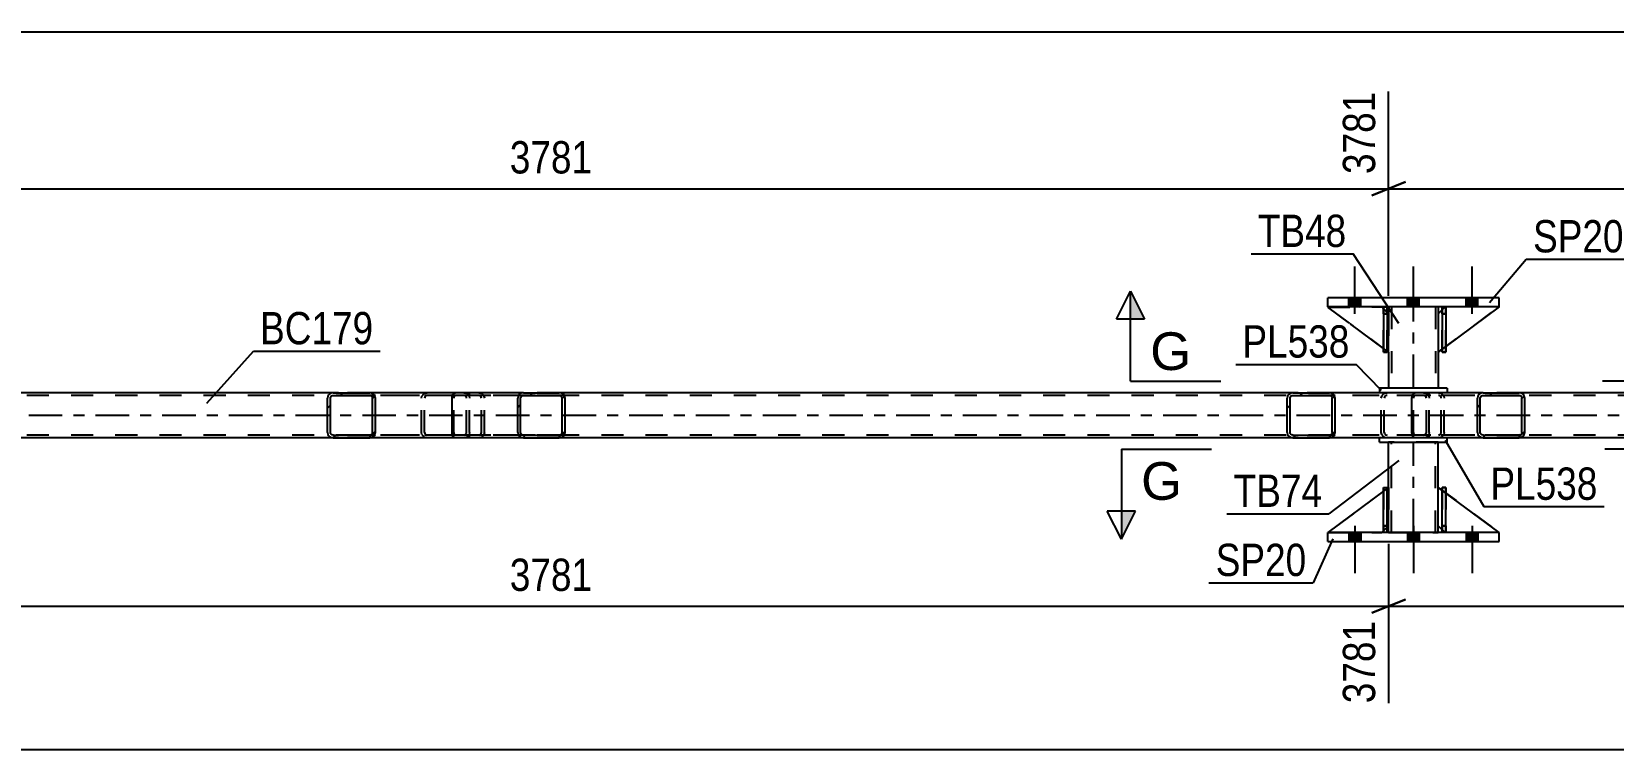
# Model space of a CAD drawing. Header units: millimetres. Extents: x 0 to 841, y 0 to 594.
# Drawn here: x 122.6 to 263, y 177.1 to 240.8 of the extents above; entities that cross this region are included whole.
import ezdxf

# ---------------------------------------------------------------- set-up
doc = ezdxf.new("R2010")
doc.units = ezdxf.units.MM
doc.linetypes.add('DXK_LINE_DOT2', pattern=[3.9198, 1.9599, -1.9599])
doc.linetypes.add('DXK_LINE_DOT3', pattern=[5.9187, 2.979, -0.9799, 0.9799, -0.9799])
doc.styles.add('Arial', font='ARIAL.TTF', dxfattribs={"height": 0.2})
doc.styles.add('Arial Narrow', font='ARIALN.TTF', dxfattribs={"height": 0.2})

# ---------------------------------------------------------------- blocks, each defined once
blk = doc.blocks.new('Part-122569384-7240 - 7118')
at = {"color": 2, "linetype": 'Continuous'}
for p, q in [((248.09, 216.34), (247.77, 216.34)), ((247.77, 216.34), (247.77, 212.34)), ((248.09, 216.34), (248.09, 216.34)), ((248.09, 216.34), (248.09, 212.34)), ((248.09, 212.34), (247.77, 212.34))]:
    blk.add_line(p, q, dxfattribs=at)
at = {"color": 7, "linetype": 'DXK_LINE_DOT2'}
for p, q in [((247.77, 215.74), (247.77, 216.34)), ((248.09, 215.74), (248.09, 216.34)), ((248.09, 216.34), (248.09, 216.34)), ((248.09, 215.74), (247.77, 215.74)), ((247.77, 215.74), (247.77, 212.34)), ((248.09, 212.34), (248.09, 215.74))]:
    blk.add_line(p, q, dxfattribs=at)
blk = doc.blocks.new('Part-122569384-7150 - 7118')
at = {"color": 7, "linetype": 'DXK_LINE_DOT2'}
for p, q in [((242.42, 216.35), (237.62, 216.34)), ((242.42, 216.35), (243.02, 215.75)), ((242.89, 215.87), (242.57, 216.19)), ((243.02, 215.75), (243.02, 212.35)), ((242.89, 212.44), (242.57, 212.68))]:
    blk.add_line(p, q, dxfattribs=at)
at = {"color": 2, "linetype": 'Continuous'}
for p, q in [((242.57, 212.68), (237.62, 216.34)), ((242.57, 216.19), (242.42, 216.35)), ((243.02, 215.75), (242.89, 215.87)), ((243.02, 215.75), (243.02, 215.75)), ((243.02, 212.35), (243.02, 215.75)), ((242.89, 212.44), (243.02, 212.35)), ((243.02, 212.35), (243.02, 212.35))]:
    blk.add_line(p, q, dxfattribs=at)
blk = doc.blocks.new('Part-122569384-7191 - 7118')
at = {"color": 2, "linetype": 'Continuous'}
for p, q in [((237.62, 216.35), (237.62, 217.15)), ((252.82, 217.15), (237.62, 217.15)), ((252.82, 216.35), (237.62, 216.35)), ((252.82, 216.35), (252.82, 217.15))]:
    blk.add_line(p, q, dxfattribs=at)
at = {"color": 7, "linetype": 'DXK_LINE_DOT2'}
for p, q in [((237.62, 216.35), (237.62, 217.15)), ((252.82, 216.35), (252.82, 217.15))]:
    blk.add_line(p, q, dxfattribs=at)
blk = doc.blocks.new('Part-122569384-7151 - 7118')
at = {"color": 7, "linetype": 'DXK_LINE_DOT2'}
for p, q in [((248.02, 216.35), (247.42, 215.75)), ((247.42, 212.35), (252.82, 216.35)), ((252.82, 216.35), (248.02, 216.35)), ((247.42, 215.75), (247.42, 212.35))]:
    blk.add_line(p, q, dxfattribs=at)
blk = doc.blocks.new('Part-122569384-7152 - 7118')
at = {"color": 2, "linetype": 'Continuous'}
for p, q in [((247.77, 216.1), (247.42, 215.75)), ((252.82, 216.35), (248.09, 212.84)), ((247.42, 215.75), (247.42, 212.35)), ((247.77, 212.61), (247.42, 212.35))]:
    blk.add_line(p, q, dxfattribs=at)
at = {"color": 7, "linetype": 'DXK_LINE_DOT2'}
for p, q in [((248.02, 216.35), (247.77, 216.1)), ((252.82, 216.35), (248.02, 216.35)), ((248.09, 212.84), (247.77, 212.61))]:
    blk.add_line(p, q, dxfattribs=at)
blk = doc.blocks.new('Part-122569384-7163 - 7118')
at = {"color": 2, "linetype": 'Continuous'}
for p, q in [((247.42, 196.94), (247.42, 200.34)), ((247.77, 200.08), (247.42, 200.34)), ((252.82, 196.35), (248.09, 199.85)), ((247.77, 196.59), (247.42, 196.94))]:
    blk.add_line(p, q, dxfattribs=at)
at = {"color": 7, "linetype": 'DXK_LINE_DOT2'}
for p, q in [((248.09, 199.85), (247.77, 200.08)), ((248.02, 196.34), (247.77, 196.59)), ((252.82, 196.34), (248.02, 196.34)), ((252.82, 196.35), (252.82, 196.34)), ((252.82, 196.34), (252.82, 196.35))]:
    blk.add_line(p, q, dxfattribs=at)
blk = doc.blocks.new('Bolt-122569384-7281 - 7118')
at = {"linetype": 'Continuous'}
for points in [[(239.5, 216.35), (240.54, 216.35), (240.54, 217.15), (239.5, 217.15)], [(239.5, 216.35), (240.54, 216.35), (240.54, 217.15), (239.5, 217.15)], [(239.5, 216.35), (240.54, 216.35), (240.54, 217.15), (239.5, 217.15)], [(244.7, 216.35), (245.74, 216.35), (245.74, 217.15), (244.7, 217.15)], [(244.7, 216.35), (245.74, 216.35), (245.74, 217.15), (244.7, 217.15)], [(249.9, 216.35), (250.94, 216.35), (250.94, 217.15), (249.9, 217.15)], [(249.9, 216.35), (250.94, 216.35), (250.94, 217.15), (249.9, 217.15)], [(249.9, 216.35), (250.94, 216.35), (250.94, 217.15), (249.9, 217.15)]]:
    blk.add_hatch(color=1, dxfattribs=at).paths.add_polyline_path(points)
at = {"color": 1, "linetype": 'Continuous'}
for p, q in [((240.02, 215.75), (240.02, 219.95)), ((240.02, 215.75), (240.02, 219.95)), ((240.02, 215.75), (240.02, 219.95)), ((245.22, 215.75), (245.22, 219.95)), ((245.22, 215.75), (245.22, 219.95)), ((250.42, 215.75), (250.42, 219.95)), ((250.42, 215.75), (250.42, 219.95)), ((250.42, 215.75), (250.42, 219.95)), ((239.5, 216.35), (239.5, 217.15)), ((239.5, 216.35), (239.5, 217.15)), ((239.5, 216.35), (239.5, 217.15)), ((240.54, 216.35), (240.54, 217.15)), ((240.54, 216.35), (240.54, 217.15)), ((240.54, 216.35), (240.54, 217.15)), ((244.7, 216.35), (244.7, 217.15)), ((244.7, 216.35), (244.7, 217.15)), ((245.74, 216.35), (245.74, 217.15)), ((245.74, 216.35), (245.74, 217.15)), ((249.9, 216.35), (249.9, 217.15)), ((249.9, 216.35), (249.9, 217.15)), ((249.9, 216.35), (249.9, 217.15)), ((250.94, 216.35), (250.94, 217.15)), ((250.94, 216.35), (250.94, 217.15)), ((250.94, 216.35), (250.94, 217.15))]:
    blk.add_line(p, q, dxfattribs=at)
blk = doc.blocks.new('Part-122569384-7165 - 7118')
at = {"color": 7, "linetype": 'DXK_LINE_DOT2'}
for p, q in [((242.57, 200.34), (242.89, 200.34)), ((242.57, 196.94), (242.57, 200.34)), ((242.57, 200.34), (242.57, 196.34)), ((242.89, 200.34), (242.89, 196.94)), ((242.89, 196.34), (242.89, 200.25)), ((242.89, 196.94), (242.57, 196.94)), ((242.57, 196.34), (242.57, 196.94)), ((242.89, 196.94), (242.89, 196.34)), ((242.89, 196.34), (242.57, 196.34)), ((242.89, 196.34), (242.89, 196.34))]:
    blk.add_line(p, q, dxfattribs=at)
blk = doc.blocks.new('Part-122569384-7171 - 7118')
at = {"color": 2, "linetype": 'Continuous'}
for p, q in [((242.22, 204.35), (242.22, 204.75)), ((242.22, 204.35), (248.22, 204.35)), ((248.22, 204.35), (248.22, 204.75))]:
    blk.add_line(p, q, dxfattribs=at)
at = {"color": 7, "linetype": 'DXK_LINE_DOT2'}
blk.add_line((248.22, 204.75), (242.22, 204.75), dxfattribs=at)
blk = doc.blocks.new('Part-122569384-7180 - 7118')
at = {"linetype": 'Continuous'}
h = blk.add_hatch(dxfattribs=at)
h.set_pattern_fill('', scale=0.7, style=0, pattern_type=0)
h.set_pattern_definition([(45, (153.099, 208.4487), (-1.57154, 1.57154), [])])
h.paths.add_polyline_path([(153.14, 208.27), (153.1, 208.45), (152.99, 208.6), (152.82, 208.71), (152.63, 208.75), (149.39, 208.75), (149.2, 208.71), (149.03, 208.6), (148.92, 208.45), (148.88, 208.27), (148.88, 205.23), (148.92, 205.04), (149.03, 204.89), (149.2, 204.78), (149.39, 204.75), (152.63, 204.75), (152.82, 204.78), (152.99, 204.89), (153.1, 205.04), (153.14, 205.23)])
h.paths.add_polyline_path([(152.86, 205.13), (152.81, 205.06), (152.72, 205), (152.63, 204.99), (149.39, 204.99), (149.29, 205), (149.21, 205.06), (149.16, 205.13), (149.14, 205.23), (149.14, 208.27), (149.16, 208.36), (149.21, 208.43), (149.29, 208.49), (149.39, 208.51), (152.63, 208.51), (152.72, 208.49), (152.81, 208.43), (152.86, 208.36), (152.88, 208.27), (152.88, 205.23)])
at = {"color": 2, "linetype": 'Continuous'}
for p, q in [((148.92, 208.45), (148.88, 208.27)), ((148.88, 205.23), (148.88, 208.27)), ((149.14, 208.27), (149.16, 208.36)), ((149.14, 205.23), (149.14, 208.27)), ((149.16, 208.36), (149.21, 208.43)), ((149.39, 208.75), (149.2, 208.71)), ((149.21, 208.43), (149.29, 208.49)), ((149.29, 208.49), (149.39, 208.51)), ((149.39, 208.75), (152.63, 208.75)), ((149.39, 208.51), (152.63, 208.51)), ((160.21, 208.75), (152.63, 208.75)), ((152.82, 208.71), (152.63, 208.75)), ((152.63, 208.51), (152.72, 208.49)), ((152.72, 208.49), (152.81, 208.43)), ((152.81, 208.43), (152.86, 208.36)), ((152.86, 208.36), (152.88, 208.27)), ((152.88, 205.23), (152.88, 208.27)), ((153.14, 208.27), (153.1, 208.45)), ((153.14, 205.23), (153.14, 208.27)), ((148.88, 205.23), (148.92, 205.04)), ((149.16, 205.13), (149.14, 205.23)), ((149.21, 205.06), (149.16, 205.13)), ((149.29, 205), (149.21, 205.06)), ((149.39, 204.99), (149.29, 205)), ((149.39, 204.99), (152.63, 204.99)), ((152.72, 205), (152.63, 204.99)), ((152.81, 205.06), (152.72, 205)), ((152.86, 205.13), (152.81, 205.06)), ((152.88, 205.23), (152.86, 205.13)), ((153.1, 205.04), (153.14, 205.23)), ((149.2, 204.78), (149.39, 204.75)), ((149.39, 204.75), (152.63, 204.75)), ((152.63, 204.75), (152.82, 204.78)), ((160.21, 204.75), (152.63, 204.75))]:
    blk.add_line(p, q, dxfattribs=at)
at = {"color": 7, "linetype": 'DXK_LINE_DOT2'}
for p, q in [((152.63, 208.75), (149.39, 208.75)), ((160.98, 208.51), (149.39, 208.51)), ((157.23, 208.27), (157.27, 208.45)), ((157.23, 205.23), (157.23, 208.27)), ((157.51, 208.36), (157.49, 208.27)), ((157.49, 205.23), (157.49, 208.27)), ((157.56, 208.43), (157.51, 208.36)), ((157.55, 208.71), (157.74, 208.75)), ((157.64, 208.49), (157.56, 208.43)), ((157.74, 208.51), (157.64, 208.49)), ((160.98, 208.75), (160.21, 208.75)), ((160.98, 208.75), (161.17, 208.71)), ((161.07, 208.49), (160.98, 208.51)), ((161.16, 208.43), (161.07, 208.49)), ((161.21, 208.36), (161.16, 208.43)), ((161.23, 208.27), (161.21, 208.36)), ((161.23, 205.23), (161.23, 208.27)), ((161.45, 208.45), (161.49, 208.27)), ((161.49, 205.23), (161.49, 208.27)), ((160.98, 204.99), (149.39, 204.99)), ((157.27, 205.04), (157.23, 205.23)), ((157.49, 205.23), (157.51, 205.13)), ((157.51, 205.13), (157.56, 205.06)), ((157.56, 205.06), (157.58, 205.04)), ((157.58, 205.04), (157.64, 205)), ((157.64, 205), (157.74, 204.99)), ((160.98, 204.99), (161.07, 205)), ((161.07, 205), (161.16, 205.06)), ((161.16, 205.06), (161.21, 205.13)), ((161.21, 205.13), (161.23, 205.23)), ((161.49, 205.23), (161.45, 205.04)), ((152.63, 204.75), (149.39, 204.75)), ((157.74, 204.75), (157.55, 204.78)), ((160.98, 204.75), (160.21, 204.75)), ((161.17, 204.78), (160.98, 204.75))]:
    blk.add_line(p, q, dxfattribs=at)
at = {"color": 2, "linetype": 'Continuous'}
for centre, start, end in [((149.37, 208.24), 110.7583, 155.68), ((152.65, 208.24), 24.32, 69.2417), ((149.37, 205.25), 204.32, 249.2417), ((152.65, 205.25), 290.7583, 335.68)]:
    blk.add_arc(centre, 0.496, start, end, dxfattribs=at)
at = {"color": 7, "linetype": 'DXK_LINE_DOT2'}
for centre, start, end in [((157.72, 208.24), 110.7583, 155.68), ((161, 208.24), 24.32, 69.2417), ((157.72, 205.25), 204.32, 249.2417), ((161, 205.25), 290.7583, 335.68)]:
    blk.add_arc(centre, 0.496, start, end, dxfattribs=at)
blk = doc.blocks.new('Part-122569384-7181 - 7118')
at = {"linetype": 'Continuous'}
h = blk.add_hatch(dxfattribs=at)
h.set_pattern_fill('', scale=0.7, style=0, pattern_type=0)
h.set_pattern_definition([(45, (169.9172, 208.4487), (-1.57154, 1.57154), [])])
h.paths.add_polyline_path([(169.96, 208.27), (169.92, 208.45), (169.81, 208.6), (169.65, 208.71), (169.45, 208.75), (166.27, 208.75), (166.08, 208.71), (165.91, 208.6), (165.8, 208.45), (165.77, 208.27), (165.77, 205.23), (165.8, 205.04), (165.91, 204.89), (166.08, 204.78), (166.27, 204.75), (169.45, 204.75), (169.65, 204.78), (169.81, 204.89), (169.92, 205.04), (169.96, 205.23)])
h.paths.add_polyline_path([(169.68, 205.13), (169.63, 205.06), (169.55, 205), (169.45, 204.99), (166.27, 204.99), (166.17, 205), (166.09, 205.06), (166.04, 205.13), (166.02, 205.23), (166.02, 208.27), (166.04, 208.36), (166.09, 208.43), (166.17, 208.49), (166.27, 208.51), (169.45, 208.51), (169.55, 208.49), (169.63, 208.43), (169.68, 208.36), (169.7, 208.27), (169.7, 205.23)])
at = {"color": 2, "linetype": 'Continuous'}
for p, q in [((159.94, 208.27), (159.96, 208.45)), ((159.94, 205.23), (159.94, 208.27)), ((159.96, 208.45), (160.02, 208.6)), ((160.02, 208.6), (160.11, 208.71)), ((160.11, 208.71), (160.21, 208.75)), ((166.27, 208.75), (160.21, 208.75)), ((165.8, 208.45), (165.77, 208.27)), ((165.77, 205.23), (165.77, 208.27)), ((166.02, 208.27), (166.04, 208.36)), ((166.02, 205.23), (166.02, 208.27)), ((166.04, 208.36), (166.09, 208.43)), ((166.27, 208.75), (166.08, 208.71)), ((166.09, 208.43), (166.17, 208.49)), ((166.17, 208.49), (166.27, 208.51)), ((166.27, 208.75), (169.45, 208.75)), ((166.27, 208.51), (169.45, 208.51)), ((169.65, 208.71), (169.45, 208.75)), ((169.45, 208.51), (169.55, 208.49)), ((169.55, 208.49), (169.63, 208.43)), ((169.63, 208.43), (169.68, 208.36)), ((169.68, 208.36), (169.7, 208.27)), ((169.7, 205.23), (169.7, 208.27)), ((169.96, 208.27), (169.92, 208.45)), ((169.96, 205.23), (169.96, 208.27)), ((159.96, 205.04), (159.94, 205.23)), ((160.02, 204.89), (159.96, 205.04)), ((160.11, 204.78), (160.02, 204.89)), ((165.77, 205.23), (165.8, 205.04)), ((166.04, 205.13), (166.02, 205.23)), ((166.09, 205.06), (166.04, 205.13)), ((166.17, 205), (166.09, 205.06)), ((166.27, 204.99), (166.17, 205)), ((166.27, 204.99), (169.45, 204.99)), ((169.55, 205), (169.45, 204.99)), ((169.63, 205.06), (169.55, 205)), ((169.68, 205.13), (169.63, 205.06)), ((169.7, 205.23), (169.68, 205.13)), ((169.92, 205.04), (169.96, 205.23)), ((160.21, 204.75), (160.11, 204.78)), ((166.27, 204.75), (160.21, 204.75)), ((166.08, 204.78), (166.27, 204.75)), ((166.27, 204.75), (169.45, 204.75)), ((169.45, 204.75), (169.65, 204.78))]:
    blk.add_line(p, q, dxfattribs=at)
at = {"color": 7, "linetype": 'DXK_LINE_DOT2'}
for p, q in [((160.09, 208.36), (160.08, 208.27)), ((160.08, 205.23), (160.08, 208.27)), ((160.12, 208.43), (160.09, 208.36)), ((160.16, 208.49), (160.12, 208.43)), ((160.21, 208.51), (160.16, 208.49)), ((169.45, 208.51), (160.21, 208.51)), ((161.49, 208.51), (161.49, 208.75)), ((162.3, 208.75), (162.49, 208.71)), ((162.4, 208.49), (162.3, 208.51)), ((162.48, 208.43), (162.4, 208.49)), ((162.53, 208.36), (162.48, 208.43)), ((162.55, 208.27), (162.53, 208.36)), ((162.55, 205.23), (162.55, 208.27)), ((162.77, 208.45), (162.81, 208.27)), ((162.81, 205.23), (162.81, 208.27)), ((169.45, 208.75), (166.27, 208.75)), ((160.08, 205.23), (160.09, 205.13)), ((160.09, 205.13), (160.12, 205.06)), ((160.12, 205.06), (160.16, 205)), ((160.16, 205), (160.21, 204.99)), ((169.45, 204.99), (160.21, 204.99)), ((161.49, 204.75), (161.49, 204.99)), ((162.3, 204.99), (162.4, 205)), ((162.4, 205), (162.48, 205.06)), ((162.48, 205.06), (162.53, 205.13)), ((162.53, 205.13), (162.55, 205.23)), ((162.81, 205.23), (162.77, 205.04)), ((162.49, 204.78), (162.3, 204.75)), ((169.45, 204.75), (166.27, 204.75))]:
    blk.add_line(p, q, dxfattribs=at)
for centre, start, end in [((162.32, 208.25), 23.8494, 68.8059), ((162.32, 205.24), 291.1941, 336.1506)]:
    blk.add_arc(centre, 0.492, start, end, dxfattribs=at)
at = {"color": 2, "linetype": 'Continuous'}
for centre, start, end in [((166.25, 208.25), 111.1941, 156.1506), ((169.47, 208.25), 23.8494, 68.8059), ((166.25, 205.24), 203.8494, 248.8059), ((169.47, 205.24), 291.1941, 336.1506)]:
    blk.add_arc(centre, 0.492, start, end, dxfattribs=at)
blk = doc.blocks.new('Part-122569384-7186 - 7118')
at = {"color": 2, "linetype": 'Continuous'}
for p, q in [((243.02, 200.34), (243.02, 204.35)), ((247.42, 200.34), (247.42, 204.35)), ((243.02, 196.35), (243.02, 196.94)), ((247.42, 196.35), (247.42, 196.95))]:
    blk.add_line(p, q, dxfattribs=at)
at = {"color": 7, "linetype": 'DXK_LINE_DOT2'}
for p, q in [((247.42, 204.35), (243.02, 204.35)), ((243.26, 196.35), (243.26, 204.35)), ((247.18, 196.35), (247.18, 204.35)), ((243.02, 196.94), (243.02, 200.34)), ((247.42, 196.95), (247.42, 200.34)), ((243.02, 196.35), (247.42, 196.35))]:
    blk.add_line(p, q, dxfattribs=at)
at = {"color": 7, "linetype": 'DXK_LINE_DOT3'}
blk.add_line((245.22, 196.35), (245.22, 204.35), dxfattribs=at)
blk = doc.blocks.new('Part-122569384-7196 - 7118')
at = {"color": 2, "linetype": 'Continuous'}
for p, q in [((237.62, 195.55), (237.62, 196.35)), ((252.82, 196.35), (237.62, 196.35)), ((237.62, 195.55), (252.82, 195.55)), ((252.82, 195.55), (252.82, 196.35))]:
    blk.add_line(p, q, dxfattribs=at)
at = {"color": 7, "linetype": 'DXK_LINE_DOT2'}
for p, q in [((237.62, 195.55), (237.62, 196.35)), ((252.82, 195.55), (252.82, 196.35))]:
    blk.add_line(p, q, dxfattribs=at)
blk = doc.blocks.new('Part-122569384-7198 - 7118')
at = {"color": 7, "linetype": 'DXK_LINE_DOT2'}
for p, q in [((247.77, 215.74), (247.77, 216.34)), ((247.77, 216.34), (247.77, 216.34)), ((247.77, 216.34), (247.77, 212.34)), ((248.09, 216.34), (247.77, 216.34)), ((248.09, 215.74), (248.09, 216.34)), ((248.09, 212.34), (248.09, 216.34)), ((247.77, 212.34), (247.77, 215.74)), ((247.77, 215.74), (248.09, 215.74)), ((248.09, 215.74), (248.09, 212.34)), ((247.77, 212.34), (248.09, 212.34))]:
    blk.add_line(p, q, dxfattribs=at)
blk = doc.blocks.new('Part-122569384-7201 - 7118')
at = {"color": 2, "linetype": 'Continuous'}
for p, q in [((242.57, 196.34), (242.57, 200.34)), ((242.57, 200.34), (242.89, 200.34)), ((242.89, 196.34), (242.89, 200.34)), ((242.57, 196.34), (242.57, 196.34)), ((242.89, 196.34), (242.57, 196.34))]:
    blk.add_line(p, q, dxfattribs=at)
at = {"color": 7, "linetype": 'DXK_LINE_DOT2'}
for p, q in [((242.57, 200.34), (242.57, 196.94)), ((242.89, 196.94), (242.89, 200.34)), ((242.57, 196.94), (242.57, 196.34)), ((242.57, 196.94), (242.89, 196.94)), ((242.89, 196.34), (242.89, 196.94)), ((242.89, 196.34), (242.89, 196.34))]:
    blk.add_line(p, q, dxfattribs=at)
blk = doc.blocks.new('Part-122569384-7222 - 7118')
at = {"color": 2, "linetype": 'Continuous'}
for p, q in [((243.02, 216.35), (243.02, 215.75)), ((247.42, 216.35), (247.42, 215.74)), ((243.02, 212.35), (243.02, 209.15)), ((247.42, 212.34), (247.42, 209.15))]:
    blk.add_line(p, q, dxfattribs=at)
at = {"color": 7, "linetype": 'DXK_LINE_DOT2'}
for p, q in [((247.42, 216.35), (243.02, 216.35)), ((243.26, 216.35), (243.26, 209.15)), ((247.18, 216.35), (247.18, 209.15)), ((243.02, 215.75), (243.02, 212.35)), ((247.42, 215.74), (247.42, 212.34)), ((247.42, 209.15), (243.02, 209.15))]:
    blk.add_line(p, q, dxfattribs=at)
at = {"color": 7, "linetype": 'DXK_LINE_DOT3'}
blk.add_line((245.22, 209.15), (245.22, 216.35), dxfattribs=at)
blk = doc.blocks.new('Part-122569384-7224 - 7118')
at = {"color": 7, "linetype": 'DXK_LINE_DOT2'}
for p, q in [((248.09, 200.34), (247.77, 200.34)), ((247.77, 196.94), (247.77, 200.34)), ((247.77, 200.34), (247.77, 196.34)), ((248.09, 200.34), (248.09, 196.94)), ((248.09, 196.34), (248.09, 200.34)), ((248.09, 196.94), (247.77, 196.94)), ((247.77, 196.34), (247.77, 196.94)), ((248.09, 196.94), (248.09, 196.34)), ((248.09, 196.34), (247.77, 196.34)), ((248.09, 196.34), (248.09, 196.34))]:
    blk.add_line(p, q, dxfattribs=at)
blk = doc.blocks.new('Part-122569384-7230 - 7118')
at = {"color": 7, "linetype": 'DXK_LINE_DOT2'}
for p, q in [((247.42, 196.94), (247.42, 200.34)), ((247.42, 200.34), (252.82, 196.34)), ((248.02, 196.34), (247.42, 196.94)), ((252.82, 196.34), (248.02, 196.34))]:
    blk.add_line(p, q, dxfattribs=at)
blk = doc.blocks.new('Part-122569384-7231 - 7118')
at = {"color": 7, "linetype": 'DXK_LINE_DOT2'}
for p, q in [((242.57, 215.74), (242.57, 216.34)), ((242.57, 216.34), (242.57, 216.34)), ((242.57, 216.34), (242.57, 212.34)), ((242.89, 216.34), (242.57, 216.34)), ((242.89, 215.74), (242.89, 216.34)), ((242.89, 212.34), (242.89, 216.34)), ((242.57, 212.34), (242.57, 215.74)), ((242.57, 215.74), (242.89, 215.74)), ((242.89, 215.74), (242.89, 212.34)), ((242.57, 212.34), (242.89, 212.34))]:
    blk.add_line(p, q, dxfattribs=at)
blk = doc.blocks.new('Part-122569384-7232 - 7118')
at = {"color": 2, "linetype": 'Continuous'}
for p, q in [((242.57, 200.01), (237.62, 196.34)), ((243.02, 200.34), (242.89, 200.25)), ((243.02, 196.94), (243.02, 200.34)), ((242.57, 196.5), (242.42, 196.34)), ((243.02, 196.94), (242.89, 196.82)), ((243.02, 196.94), (243.02, 196.94))]:
    blk.add_line(p, q, dxfattribs=at)
at = {"color": 7, "linetype": 'DXK_LINE_DOT2'}
for p, q in [((242.89, 200.25), (242.57, 200.01)), ((243.02, 196.94), (243.02, 200.34)), ((243.02, 196.94), (242.42, 196.34)), ((242.89, 196.82), (242.57, 196.5)), ((237.62, 196.34), (242.42, 196.34))]:
    blk.add_line(p, q, dxfattribs=at)
blk = doc.blocks.new('Part-122569384-7233 - 7118')
at = {"color": 7, "linetype": 'DXK_LINE_DOT2'}
for p, q in [((243.02, 200.34), (237.62, 196.34)), ((243.02, 196.94), (243.02, 200.34)), ((243.02, 200.34), (243.02, 196.94)), ((242.42, 196.34), (243.02, 196.94)), ((243.02, 196.94), (242.42, 196.34)), ((243.02, 196.94), (243.02, 196.94)), ((237.62, 196.34), (242.42, 196.34))]:
    blk.add_line(p, q, dxfattribs=at)
blk = doc.blocks.new('Part-122569384-7241 - 7118')
at = {"color": 7, "linetype": 'DXK_LINE_DOT2'}
for p, q in [((237.62, 216.34), (242.42, 216.35)), ((243.02, 212.35), (237.62, 216.34)), ((242.42, 216.35), (243.02, 215.75)), ((243.02, 215.75), (242.42, 216.35)), ((243.02, 215.75), (243.02, 212.35)), ((243.02, 215.75), (243.02, 215.75)), ((243.02, 215.75), (243.02, 212.35))]:
    blk.add_line(p, q, dxfattribs=at)
blk = doc.blocks.new('Part-122569384-7276 - 7118')
at = {"color": 2, "linetype": 'Continuous'}
for p, q in [((248.22, 209.15), (242.22, 209.15)), ((242.22, 209.15), (242.22, 208.75)), ((248.22, 209.15), (248.22, 208.75))]:
    blk.add_line(p, q, dxfattribs=at)
at = {"color": 7, "linetype": 'DXK_LINE_DOT2'}
blk.add_line((248.22, 208.75), (242.22, 208.75), dxfattribs=at)
blk = doc.blocks.new('Part-122569384-7288 - 7118')
at = {"color": 2, "linetype": 'Continuous'}
for p, q in [((149.39, 208.75), (104.63, 208.75)), ((234.53, 208.75), (169.45, 208.75)), ((319.66, 208.75), (254.59, 208.75)), ((149.39, 204.75), (104.63, 204.75)), ((234.53, 204.75), (169.45, 204.75)), ((319.66, 204.75), (254.59, 204.75))]:
    blk.add_line(p, q, dxfattribs=at)
at = {"color": 7, "linetype": 'DXK_LINE_DOT2'}
for p, q in [((767.03, 208.51), (104.63, 208.51)), ((169.45, 208.75), (149.39, 208.75)), ((254.59, 208.75), (234.53, 208.75)), ((767.03, 204.99), (104.63, 204.99)), ((169.45, 204.75), (149.39, 204.75)), ((254.59, 204.75), (234.53, 204.75))]:
    blk.add_line(p, q, dxfattribs=at)
at = {"color": 7, "linetype": 'DXK_LINE_DOT3'}
blk.add_line((104.63, 206.75), (767.03, 206.75), dxfattribs=at)
blk = doc.blocks.new('Part-122569384-7290 - 7118')
at = {"linetype": 'Continuous'}
h = blk.add_hatch(dxfattribs=at)
h.set_pattern_fill('', scale=0.7, style=0, pattern_type=0)
h.set_pattern_definition([(45, (238.2334, 208.4487), (-1.57154, 1.57154), [])])
h.paths.add_polyline_path([(238.27, 208.27), (238.23, 208.45), (238.12, 208.6), (237.96, 208.71), (237.76, 208.75), (234.53, 208.75), (234.33, 208.71), (234.17, 208.6), (234.05, 208.45), (234.02, 208.27), (234.02, 205.23), (234.05, 205.04), (234.17, 204.89), (234.33, 204.78), (234.53, 204.75), (237.76, 204.75), (237.96, 204.78), (238.12, 204.89), (238.23, 205.04), (238.27, 205.23)])
h.paths.add_polyline_path([(238, 205.13), (237.94, 205.06), (237.86, 205), (237.76, 204.99), (234.53, 204.99), (234.43, 205), (234.35, 205.06), (234.29, 205.13), (234.27, 205.23), (234.27, 208.27), (234.29, 208.36), (234.35, 208.43), (234.43, 208.49), (234.53, 208.51), (237.76, 208.51), (237.86, 208.49), (237.94, 208.43), (238, 208.36), (238.02, 208.27), (238.02, 205.23)])
at = {"color": 2, "linetype": 'Continuous'}
for p, q in [((234.05, 208.45), (234.02, 208.27)), ((234.02, 205.23), (234.02, 208.27)), ((234.27, 208.27), (234.29, 208.36)), ((234.27, 205.23), (234.27, 208.27)), ((234.29, 208.36), (234.35, 208.43)), ((234.53, 208.75), (234.33, 208.71)), ((234.35, 208.43), (234.43, 208.49)), ((234.43, 208.49), (234.53, 208.51)), ((234.53, 208.75), (237.76, 208.75)), ((234.53, 208.51), (237.76, 208.51)), ((245.35, 208.75), (237.76, 208.75)), ((237.96, 208.71), (237.76, 208.75)), ((237.76, 208.51), (237.86, 208.49)), ((237.86, 208.49), (237.94, 208.43)), ((237.94, 208.43), (238, 208.36)), ((238, 208.36), (238.02, 208.27)), ((238.02, 205.23), (238.02, 208.27)), ((238.27, 208.27), (238.23, 208.45)), ((238.27, 205.23), (238.27, 208.27)), ((234.02, 205.23), (234.05, 205.04)), ((234.29, 205.13), (234.27, 205.23)), ((234.35, 205.06), (234.29, 205.13)), ((234.43, 205), (234.35, 205.06)), ((234.53, 204.99), (234.43, 205)), ((234.53, 204.99), (237.76, 204.99)), ((237.86, 205), (237.76, 204.99)), ((237.94, 205.06), (237.86, 205)), ((238, 205.13), (237.94, 205.06)), ((238.02, 205.23), (238, 205.13)), ((238.23, 205.04), (238.27, 205.23)), ((234.33, 204.78), (234.53, 204.75)), ((234.53, 204.75), (237.76, 204.75)), ((237.76, 204.75), (237.96, 204.78)), ((245.35, 204.75), (237.76, 204.75))]:
    blk.add_line(p, q, dxfattribs=at)
at = {"color": 7, "linetype": 'DXK_LINE_DOT2'}
for p, q in [((237.76, 208.75), (234.53, 208.75)), ((246.11, 208.51), (234.53, 208.51)), ((242.36, 208.27), (242.4, 208.45)), ((242.36, 205.23), (242.36, 208.27)), ((242.64, 208.36), (242.62, 208.27)), ((242.62, 205.23), (242.62, 208.27)), ((242.7, 208.43), (242.64, 208.36)), ((242.68, 208.71), (242.88, 208.75)), ((242.78, 208.49), (242.7, 208.43)), ((242.88, 208.51), (242.78, 208.49)), ((246.11, 208.75), (245.35, 208.75)), ((246.11, 208.75), (246.31, 208.71)), ((246.21, 208.49), (246.11, 208.51)), ((246.29, 208.43), (246.21, 208.49)), ((246.35, 208.36), (246.29, 208.43)), ((246.37, 208.27), (246.35, 208.36)), ((246.37, 205.23), (246.37, 208.27)), ((246.58, 208.45), (246.62, 208.27)), ((246.62, 205.23), (246.62, 208.27)), ((246.11, 204.99), (234.53, 204.99)), ((242.4, 205.04), (242.36, 205.23)), ((242.62, 205.23), (242.64, 205.13)), ((242.64, 205.13), (242.7, 205.06)), ((242.7, 205.06), (242.72, 205.04)), ((242.72, 205.04), (242.78, 205)), ((242.78, 205), (242.88, 204.99)), ((246.11, 204.99), (246.21, 205)), ((246.21, 205), (246.29, 205.06)), ((246.29, 205.06), (246.35, 205.13)), ((246.35, 205.13), (246.37, 205.23)), ((246.62, 205.23), (246.58, 205.04)), ((237.76, 204.75), (234.53, 204.75)), ((242.88, 204.75), (242.68, 204.78)), ((246.11, 204.75), (245.35, 204.75)), ((246.31, 204.78), (246.11, 204.75))]:
    blk.add_line(p, q, dxfattribs=at)
at = {"color": 2, "linetype": 'Continuous'}
for centre, start, end in [((234.51, 208.24), 110.7583, 155.68), ((237.78, 208.24), 24.32, 69.2417), ((234.51, 205.25), 204.32, 249.2417), ((237.78, 205.25), 290.7583, 335.68)]:
    blk.add_arc(centre, 0.496, start, end, dxfattribs=at)
at = {"color": 7, "linetype": 'DXK_LINE_DOT2'}
for centre, start, end in [((242.86, 208.24), 110.7583, 155.68), ((246.13, 208.24), 24.32, 69.2417), ((242.86, 205.25), 204.32, 249.2417), ((246.13, 205.25), 290.7583, 335.68)]:
    blk.add_arc(centre, 0.496, start, end, dxfattribs=at)
blk = doc.blocks.new('Part-122569384-7291 - 7118')
at = {"linetype": 'Continuous'}
h = blk.add_hatch(dxfattribs=at)
h.set_pattern_fill('', scale=0.7, style=0, pattern_type=0)
h.set_pattern_definition([(45, (255.0514, 208.4487), (-1.57154, 1.57154), [])])
h.paths.add_polyline_path([(255.09, 208.27), (255.05, 208.45), (254.94, 208.6), (254.78, 208.71), (254.59, 208.75), (251.4, 208.75), (251.21, 208.71), (251.05, 208.6), (250.94, 208.45), (250.9, 208.27), (250.9, 205.23), (250.94, 205.04), (251.05, 204.89), (251.21, 204.78), (251.4, 204.75), (254.59, 204.75), (254.78, 204.78), (254.94, 204.89), (255.05, 205.04), (255.09, 205.23)])
h.paths.add_polyline_path([(254.82, 205.13), (254.76, 205.06), (254.68, 205), (254.59, 204.99), (251.4, 204.99), (251.31, 205), (251.22, 205.06), (251.17, 205.13), (251.15, 205.23), (251.15, 208.27), (251.17, 208.36), (251.22, 208.43), (251.31, 208.49), (251.4, 208.51), (254.59, 208.51), (254.68, 208.49), (254.76, 208.43), (254.82, 208.36), (254.84, 208.27), (254.84, 205.23)])
at = {"color": 2, "linetype": 'Continuous'}
for p, q in [((245.07, 208.27), (245.1, 208.45)), ((245.07, 205.23), (245.07, 208.27)), ((245.1, 208.45), (245.15, 208.6)), ((245.15, 208.6), (245.24, 208.71)), ((245.24, 208.71), (245.35, 208.75)), ((251.4, 208.75), (245.35, 208.75)), ((250.94, 208.45), (250.9, 208.27)), ((250.9, 205.23), (250.9, 208.27)), ((251.15, 208.27), (251.17, 208.36)), ((251.15, 205.23), (251.15, 208.27)), ((251.17, 208.36), (251.22, 208.43)), ((251.4, 208.75), (251.21, 208.71)), ((251.22, 208.43), (251.31, 208.49)), ((251.31, 208.49), (251.4, 208.51)), ((251.4, 208.75), (254.59, 208.75)), ((251.4, 208.51), (254.59, 208.51)), ((254.78, 208.71), (254.59, 208.75)), ((254.59, 208.51), (254.68, 208.49)), ((254.68, 208.49), (254.76, 208.43)), ((254.76, 208.43), (254.82, 208.36)), ((254.82, 208.36), (254.84, 208.27)), ((254.84, 205.23), (254.84, 208.27)), ((255.09, 208.27), (255.05, 208.45)), ((255.09, 205.23), (255.09, 208.27)), ((245.1, 205.04), (245.07, 205.23)), ((245.15, 204.89), (245.1, 205.04)), ((245.24, 204.78), (245.15, 204.89)), ((250.9, 205.23), (250.94, 205.04)), ((251.17, 205.13), (251.15, 205.23)), ((251.22, 205.06), (251.17, 205.13)), ((251.31, 205), (251.22, 205.06)), ((251.4, 204.99), (251.31, 205)), ((251.4, 204.99), (254.59, 204.99)), ((254.68, 205), (254.59, 204.99)), ((254.76, 205.06), (254.68, 205)), ((254.82, 205.13), (254.76, 205.06)), ((254.84, 205.23), (254.82, 205.13)), ((255.05, 205.04), (255.09, 205.23)), ((245.35, 204.75), (245.24, 204.78)), ((251.4, 204.75), (245.35, 204.75)), ((251.21, 204.78), (251.4, 204.75)), ((251.4, 204.75), (254.59, 204.75)), ((254.59, 204.75), (254.78, 204.78))]:
    blk.add_line(p, q, dxfattribs=at)
at = {"color": 7, "linetype": 'DXK_LINE_DOT2'}
for p, q in [((245.22, 208.36), (245.21, 208.27)), ((245.21, 205.23), (245.21, 208.27)), ((245.25, 208.43), (245.22, 208.36)), ((245.29, 208.49), (245.25, 208.43)), ((245.35, 208.51), (245.29, 208.49)), ((254.59, 208.51), (245.35, 208.51)), ((246.62, 208.51), (246.62, 208.75)), ((247.44, 208.75), (247.63, 208.71)), ((247.53, 208.49), (247.44, 208.51)), ((247.61, 208.43), (247.53, 208.49)), ((247.67, 208.36), (247.61, 208.43)), ((247.69, 208.27), (247.67, 208.36)), ((247.69, 205.23), (247.69, 208.27)), ((247.9, 208.45), (247.94, 208.27)), ((247.94, 205.23), (247.94, 208.27)), ((254.59, 208.75), (251.4, 208.75)), ((245.21, 205.23), (245.22, 205.13)), ((245.22, 205.13), (245.25, 205.06)), ((245.25, 205.06), (245.29, 205)), ((245.29, 205), (245.35, 204.99)), ((254.59, 204.99), (245.35, 204.99)), ((246.62, 204.75), (246.62, 204.99)), ((247.44, 204.99), (247.53, 205)), ((247.53, 205), (247.61, 205.06)), ((247.61, 205.06), (247.67, 205.13)), ((247.67, 205.13), (247.69, 205.23)), ((247.94, 205.23), (247.9, 205.04)), ((247.63, 204.78), (247.44, 204.75)), ((254.59, 204.75), (251.4, 204.75))]:
    blk.add_line(p, q, dxfattribs=at)
for centre, start, end in [((247.45, 208.25), 23.8494, 68.8059), ((247.45, 205.24), 291.1941, 336.1506)]:
    blk.add_arc(centre, 0.492, start, end, dxfattribs=at)
at = {"color": 2, "linetype": 'Continuous'}
for centre, start, end in [((251.39, 208.25), 111.1941, 156.1506), ((254.6, 208.25), 23.8494, 68.8059), ((251.39, 205.24), 203.8494, 248.8059), ((254.6, 205.24), 291.1941, 336.1506)]:
    blk.add_arc(centre, 0.492, start, end, dxfattribs=at)
blk = doc.blocks.new('Bolt-122569384-7292 - 7118')
at = {"linetype": 'Continuous'}
for points in [[(240.54, 196.35), (239.5, 196.35), (239.5, 195.55), (240.54, 195.55)], [(240.54, 196.35), (239.5, 196.35), (239.5, 195.55), (240.54, 195.55)], [(240.54, 196.35), (239.5, 196.35), (239.5, 195.55), (240.54, 195.55)], [(245.74, 196.35), (244.7, 196.35), (244.7, 195.55), (245.74, 195.55)], [(245.74, 196.35), (244.7, 196.35), (244.7, 195.55), (245.74, 195.55)], [(250.94, 196.35), (249.9, 196.35), (249.9, 195.55), (250.94, 195.55)], [(250.94, 196.35), (249.9, 196.35), (249.9, 195.55), (250.94, 195.55)], [(250.94, 196.35), (249.9, 196.35), (249.9, 195.55), (250.94, 195.55)]]:
    blk.add_hatch(color=1, dxfattribs=at).paths.add_polyline_path(points)
at = {"color": 1, "linetype": 'Continuous'}
for p, q in [((240.02, 196.95), (240.02, 192.75)), ((240.02, 196.95), (240.02, 192.75)), ((240.02, 196.95), (240.02, 192.75)), ((245.22, 196.95), (245.22, 192.75)), ((245.22, 196.95), (245.22, 192.75)), ((250.42, 196.95), (250.42, 192.75)), ((250.42, 196.95), (250.42, 192.75)), ((250.42, 196.95), (250.42, 192.75)), ((239.5, 196.35), (239.5, 195.55)), ((239.5, 196.35), (239.5, 195.55)), ((239.5, 196.35), (239.5, 195.55)), ((240.54, 196.35), (240.54, 195.55)), ((240.54, 196.35), (240.54, 195.55)), ((240.54, 196.35), (240.54, 195.55)), ((244.7, 196.35), (244.7, 195.55)), ((244.7, 196.35), (244.7, 195.55)), ((245.74, 196.35), (245.74, 195.55)), ((245.74, 196.35), (245.74, 195.55)), ((249.9, 196.35), (249.9, 195.55)), ((249.9, 196.35), (249.9, 195.55)), ((249.9, 196.35), (249.9, 195.55)), ((250.94, 196.35), (250.94, 195.55)), ((250.94, 196.35), (250.94, 195.55)), ((250.94, 196.35), (250.94, 195.55))]:
    blk.add_line(p, q, dxfattribs=at)
blk = doc.blocks.new('Part-122569384-7361 - 7118')
at = {"color": 2, "linetype": 'Continuous'}
for p, q in [((242.89, 216.34), (242.57, 216.34)), ((242.57, 216.34), (242.57, 212.34)), ((242.89, 216.34), (242.89, 216.34)), ((242.89, 216.34), (242.89, 212.34)), ((242.89, 212.34), (242.57, 212.34))]:
    blk.add_line(p, q, dxfattribs=at)
at = {"color": 7, "linetype": 'DXK_LINE_DOT2'}
for p, q in [((242.57, 215.74), (242.57, 216.34)), ((242.89, 215.74), (242.89, 216.34)), ((242.89, 216.34), (242.89, 216.34)), ((242.89, 215.74), (242.57, 215.74)), ((242.57, 215.74), (242.57, 212.34)), ((242.89, 212.34), (242.89, 215.74))]:
    blk.add_line(p, q, dxfattribs=at)
blk = doc.blocks.new('Part-122569384-7366 - 7118')
at = {"color": 2, "linetype": 'Continuous'}
for p, q in [((247.77, 196.34), (247.77, 200.34)), ((247.77, 200.34), (248.09, 200.34)), ((248.09, 196.34), (248.09, 200.34)), ((247.77, 196.34), (247.77, 196.34)), ((248.09, 196.34), (247.77, 196.34))]:
    blk.add_line(p, q, dxfattribs=at)
at = {"color": 7, "linetype": 'DXK_LINE_DOT2'}
for p, q in [((247.77, 200.34), (247.77, 196.94)), ((248.09, 196.94), (248.09, 200.34)), ((247.77, 196.94), (247.77, 196.34)), ((247.77, 196.94), (248.09, 196.94)), ((248.09, 196.34), (248.09, 196.94)), ((248.09, 196.34), (248.09, 196.34))]:
    blk.add_line(p, q, dxfattribs=at)
blk = doc.blocks.new('StraightDimension-122569384-7484 - 7118')
at = {"color": 7, "linetype": 'Continuous'}
for p, q in [((243.02, 217.35), (243.02, 235.46)), ((244.52, 227.44), (241.52, 226.24)), ((243.02, 226.84), (498.42, 226.84))]:
    blk.add_line(p, q, dxfattribs=at)
blk = doc.blocks.new('StraightDimension-122569384-7460 - 7118')
at = {"color": 7, "linetype": 'Continuous'}
for p, q in [((243.02, 217.35), (243.02, 235.46)), ((241.52, 226.24), (244.52, 227.44)), ((94.41, 226.84), (243.02, 226.84))]:
    blk.add_line(p, q, dxfattribs=at)
at = {"color": 0}
blk.add_wipeout([(172.97, 227.59), (172.97, 231.79), (164.46, 231.79), (164.46, 227.59)], dxfattribs=at)
at = {"color": 3, "style": 'Arial Narrow'}
blk.add_text('3781', height=2.863, dxfattribs=at).set_placement((165.06, 228.19))
at = {"color": 0, "linetype": 'Continuous'}
blk.add_wipeout([(242.42, 236.06), (238.22, 236.06), (238.22, 227.54), (242.42, 227.54)], dxfattribs=at)
at = {"color": 3, "linetype": 'Continuous', "style": 'Arial Narrow'}
blk.add_text('3781', height=2.863, rotation=90.0002, dxfattribs=at).set_placement((241.82, 228.14))
blk = doc.blocks.new('StraightDimension-122569384-7508 - 7118')
at = {"color": 7, "linetype": 'Continuous'}
for p, q in [((243.02, 195.34), (243.02, 181.21)), ((244.52, 190.42), (241.52, 189.22)), ((243.02, 189.82), (498.42, 189.82))]:
    blk.add_line(p, q, dxfattribs=at)
blk = doc.blocks.new('StraightDimension-122569384-7514 - 7118')
at = {"color": 7, "linetype": 'Continuous'}
for p, q in [((243.02, 195.34), (243.02, 181.21)), ((94.41, 189.82), (243.02, 189.82)), ((241.52, 189.22), (244.52, 190.42))]:
    blk.add_line(p, q, dxfattribs=at)
at = {"color": 0}
blk.add_wipeout([(172.97, 190.57), (172.97, 194.77), (164.46, 194.77), (164.46, 190.57)], dxfattribs=at)
at = {"color": 3, "style": 'Arial Narrow'}
blk.add_text('3781', height=2.863, dxfattribs=at).set_placement((165.06, 191.17))
at = {"color": 0, "linetype": 'Continuous'}
blk.add_wipeout([(242.42, 189.12), (238.22, 189.12), (238.22, 180.61), (242.42, 180.61)], dxfattribs=at)
at = {"color": 3, "linetype": 'Continuous', "style": 'Arial Narrow'}
blk.add_text('3781', height=2.863, rotation=90.0002, dxfattribs=at).set_placement((241.82, 181.21))
blk = doc.blocks.new('StraightDimension-122569384-9476 - 7118')
at = {"color": 7, "linetype": 'Continuous'}
blk.add_line((94.41, 240.76), (777.25, 240.76), dxfattribs=at)
blk = doc.blocks.new('StraightDimension-122569384-18955 - 7118')
at = {"color": 7, "linetype": 'Continuous'}
blk.add_line((93.77, 177.12), (777.89, 177.12), dxfattribs=at)
blk = doc.blocks.new('Mark-122569384-7167 - 7118')
at = {"color": 0}
blk.add_wipeout([(261.55, 199.25), (261.55, 202.25), (252.05, 202.25), (252.05, 199.25)], dxfattribs=at)
blk.add_wipeout([(261.55, 199.25), (261.55, 202.25), (252.05, 202.25), (252.05, 199.25)], dxfattribs=at)
at = {"color": 30, "linetype": 'Continuous'}
for p, q in [((248.02, 204.54), (251.45, 198.65)), ((251.45, 198.65), (262.15, 198.65))]:
    blk.add_line(p, q, dxfattribs=at)
at = {"color": 3, "style": 'Arial Narrow'}
blk.add_text('PL538', height=2.863, dxfattribs=at).set_placement((252.05, 199.25))
blk = doc.blocks.new('Mark-122569384-7182 - 7118')
at = {"color": 0}
blk.add_wipeout([(237.12, 198.62), (237.12, 201.62), (229.27, 201.62), (229.27, 198.62)], dxfattribs=at)
blk.add_wipeout([(237.12, 198.62), (237.12, 201.62), (229.27, 201.62), (229.27, 198.62)], dxfattribs=at)
at = {"color": 30, "linetype": 'Continuous'}
for p in [(243.91, 202.73), (228.67, 198.02)]:
    blk.add_line(p, (237.72, 198.02), dxfattribs=at)
at = {"color": 3, "style": 'Arial Narrow'}
blk.add_text('TB74', height=2.863, dxfattribs=at).set_placement((229.27, 198.62))
blk = doc.blocks.new('Mark-122569384-7187 - 7118')
at = {"color": 0}
blk.add_wipeout([(263.87, 221.19), (263.87, 224.19), (255.83, 224.19), (255.83, 221.19)], dxfattribs=at)
blk.add_wipeout([(263.87, 221.19), (263.87, 224.19), (255.83, 224.19), (255.83, 221.19)], dxfattribs=at)
at = {"color": 30, "linetype": 'Continuous'}
for p, q in [((251.96, 216.74), (255.23, 220.59)), ((255.23, 220.59), (264.47, 220.59))]:
    blk.add_line(p, q, dxfattribs=at)
at = {"color": 3, "style": 'Arial Narrow'}
blk.add_text('SP20', height=2.863, dxfattribs=at).set_placement((255.83, 221.19))
blk = doc.blocks.new('Mark-122569384-7192 - 7118')
at = {"color": 0}
blk.add_wipeout([(235.72, 192.49), (235.72, 195.49), (227.68, 195.49), (227.68, 192.49)], dxfattribs=at)
blk.add_wipeout([(235.72, 192.49), (235.72, 195.49), (227.68, 195.49), (227.68, 192.49)], dxfattribs=at)
at = {"color": 30, "linetype": 'Continuous'}
for p in [(238.08, 195.79), (227.08, 191.89)]:
    blk.add_line(p, (236.32, 191.89), dxfattribs=at)
at = {"color": 3, "style": 'Arial Narrow'}
blk.add_text('SP20', height=2.863, dxfattribs=at).set_placement((227.68, 192.49))
blk = doc.blocks.new('Mark-122569384-7218 - 7118')
at = {"color": 0}
blk.add_wipeout([(239.26, 221.67), (239.26, 224.67), (231.41, 224.67), (231.41, 221.67)], dxfattribs=at)
blk.add_wipeout([(239.26, 221.67), (239.26, 224.67), (231.41, 224.67), (231.41, 221.67)], dxfattribs=at)
at = {"color": 30, "linetype": 'Continuous'}
for p in [(230.81, 221.07), (243.91, 214.89)]:
    blk.add_line(p, (239.86, 221.07), dxfattribs=at)
at = {"color": 3, "style": 'Arial Narrow'}
blk.add_text('TB48', height=2.863, dxfattribs=at).set_placement((231.41, 221.67))
blk = doc.blocks.new('Mark-122569384-7272 - 7118')
at = {"color": 0}
blk.add_wipeout([(239.55, 211.86), (239.55, 214.86), (230.05, 214.86), (230.05, 211.86)], dxfattribs=at)
blk.add_wipeout([(239.55, 211.86), (239.55, 214.86), (230.05, 214.86), (230.05, 211.86)], dxfattribs=at)
at = {"color": 30, "linetype": 'Continuous'}
for p in [(229.45, 211.26), (242.39, 208.95)]:
    blk.add_line(p, (240.15, 211.26), dxfattribs=at)
at = {"color": 3, "style": 'Arial Narrow'}
blk.add_text('PL538', height=2.863, dxfattribs=at).set_placement((230.05, 211.86))
blk = doc.blocks.new('Mark-122569384-7284 - 7118')
at = {"color": 0}
blk.add_wipeout([(152.96, 213.04), (152.96, 216.04), (142.91, 216.04), (142.91, 213.04)], dxfattribs=at)
blk.add_wipeout([(152.96, 213.04), (152.96, 216.04), (142.91, 216.04), (142.91, 213.04)], dxfattribs=at)
at = {"color": 30, "linetype": 'Continuous'}
for p, q in [((138.17, 207.81), (142.31, 212.44)), ((142.31, 212.44), (153.56, 212.44))]:
    blk.add_line(p, q, dxfattribs=at)
at = {"color": 3, "style": 'Arial Narrow'}
blk.add_text('BC179', height=2.863, dxfattribs=at).set_placement((142.91, 213.04))
blk = doc.blocks.new('SectionMark-122569384-7545 - 7118')
at = {"linetype": 'Continuous'}
for points in [[(219.31, 198.25), (220.56, 198.25), (219.31, 195.75)], [(268.94, 198.25), (270.19, 198.25), (270.19, 195.75)]]:
    blk.add_hatch(color=6, dxfattribs=at).paths.add_polyline_path(points)
at = {"color": 6, "linetype": 'Continuous'}
for p, q in [((219.31, 203.75), (227.31, 203.75)), ((219.31, 203.75), (219.31, 195.75)), ((270.19, 203.75), (262.19, 203.75)), ((270.19, 203.75), (270.19, 195.75)), ((219.31, 195.75), (218.06, 198.25)), ((220.56, 198.25), (218.06, 198.25)), ((219.31, 195.75), (220.56, 198.25)), ((268.94, 198.25), (271.44, 198.25)), ((270.19, 195.75), (268.94, 198.25)), ((271.44, 198.25), (270.19, 195.75))]:
    blk.add_line(p, q, dxfattribs=at)
at = {"color": 0, "linetype": 'Continuous'}
for points in [[(224.69, 199.25), (224.69, 202.75), (221.06, 202.75), (221.06, 199.25)], [(268.44, 199.25), (268.44, 202.75), (264.81, 202.75), (264.81, 199.25)]]:
    blk.add_wipeout(points, dxfattribs=at)
at = {"color": 3, "linetype": 'Continuous', "style": 'Arial'}
for p in [(221.06, 199.25), (264.81, 199.25)]:
    blk.add_text('G', height=3.34, dxfattribs=at).set_placement(p)
blk = doc.blocks.new('SectionMark-122569384-7549 - 7118')
at = {"linetype": 'Continuous'}
for points in [[(221.37, 215.26), (220.12, 215.26), (220.12, 217.76)], [(270, 215.26), (268.75, 215.26), (270, 217.76)]]:
    blk.add_hatch(color=6, dxfattribs=at).paths.add_polyline_path(points)
at = {"color": 6, "linetype": 'Continuous'}
for p, q in [((218.87, 215.26), (220.12, 217.76)), ((220.12, 209.76), (220.12, 217.76)), ((220.12, 217.76), (221.37, 215.26)), ((270, 217.76), (268.75, 215.26)), ((270, 209.76), (270, 217.76)), ((270, 217.76), (271.25, 215.26)), ((221.37, 215.26), (218.87, 215.26)), ((268.75, 215.26), (271.25, 215.26)), ((220.12, 209.76), (228.12, 209.76)), ((270, 209.76), (262, 209.76))]:
    blk.add_line(p, q, dxfattribs=at)
at = {"color": 0, "linetype": 'Continuous'}
for points in [[(225.5, 210.76), (225.5, 214.26), (221.87, 214.26), (221.87, 210.76)], [(268.25, 210.76), (268.25, 214.26), (264.62, 214.26), (264.62, 210.76)]]:
    blk.add_wipeout(points, dxfattribs=at)
at = {"color": 3, "linetype": 'Continuous', "style": 'Arial'}
for p in [(221.87, 210.76), (264.62, 210.76)]:
    blk.add_text('G', height=3.34, dxfattribs=at).set_placement(p)

msp = doc.modelspace()

# ---------------------------------------------------------------- block references
for name in ['Bolt-122569384-7281 - 7118', 'Part-122569384-7191 - 7118', 'Part-122569384-7150 - 7118', 'Part-122569384-7241 - 7118', 'Part-122569384-7231 - 7118', 'Part-122569384-7361 - 7118', 'Part-122569384-7222 - 7118', 'Part-122569384-7151 - 7118', 'Part-122569384-7152 - 7118', 'Part-122569384-7240 - 7118', 'Part-122569384-7198 - 7118', 'Part-122569384-7276 - 7118', 'Part-122569384-7288 - 7118', 'Part-122569384-7180 - 7118', 'Part-122569384-7181 - 7118', 'Part-122569384-7290 - 7118', 'Part-122569384-7291 - 7118', 'Part-122569384-7171 - 7118', 'Part-122569384-7186 - 7118', 'Part-122569384-7232 - 7118', 'Part-122569384-7233 - 7118', 'Part-122569384-7165 - 7118', 'Part-122569384-7201 - 7118', 'Part-122569384-7163 - 7118', 'Part-122569384-7230 - 7118', 'Part-122569384-7224 - 7118', 'Part-122569384-7366 - 7118', 'Bolt-122569384-7292 - 7118', 'Part-122569384-7196 - 7118']:
    msp.add_blockref(name, (0, 0))

# ---------------------------------------------------------------- next in the draw order: block references
for name in ['StraightDimension-122569384-7484 - 7118', 'StraightDimension-122569384-7508 - 7118']:
    msp.add_blockref(name, (0, 0))

# ---------------------------------------------------------------- next in the draw order: block references
for name in ['StraightDimension-122569384-7460 - 7118', 'StraightDimension-122569384-7514 - 7118']:
    msp.add_blockref(name, (0, 0))

# ---------------------------------------------------------------- next in the draw order: block references
for name in ['StraightDimension-122569384-9476 - 7118', 'StraightDimension-122569384-18955 - 7118']:
    msp.add_blockref(name, (0, 0))

# ---------------------------------------------------------------- next in the draw order: block references
for name in ['Mark-122569384-7218 - 7118', 'Mark-122569384-7187 - 7118', 'Mark-122569384-7284 - 7118', 'Mark-122569384-7167 - 7118', 'Mark-122569384-7182 - 7118', 'Mark-122569384-7192 - 7118']:
    msp.add_blockref(name, (0, 0))

# ---------------------------------------------------------------- next in the draw order: block references
for name in ['Mark-122569384-7272 - 7118', 'SectionMark-122569384-7545 - 7118']:
    msp.add_blockref(name, (0, 0))

# ---------------------------------------------------------------- next in the draw order: block references
msp.add_blockref('SectionMark-122569384-7549 - 7118', (0, 0))

doc.saveas('drawing.dxf')
